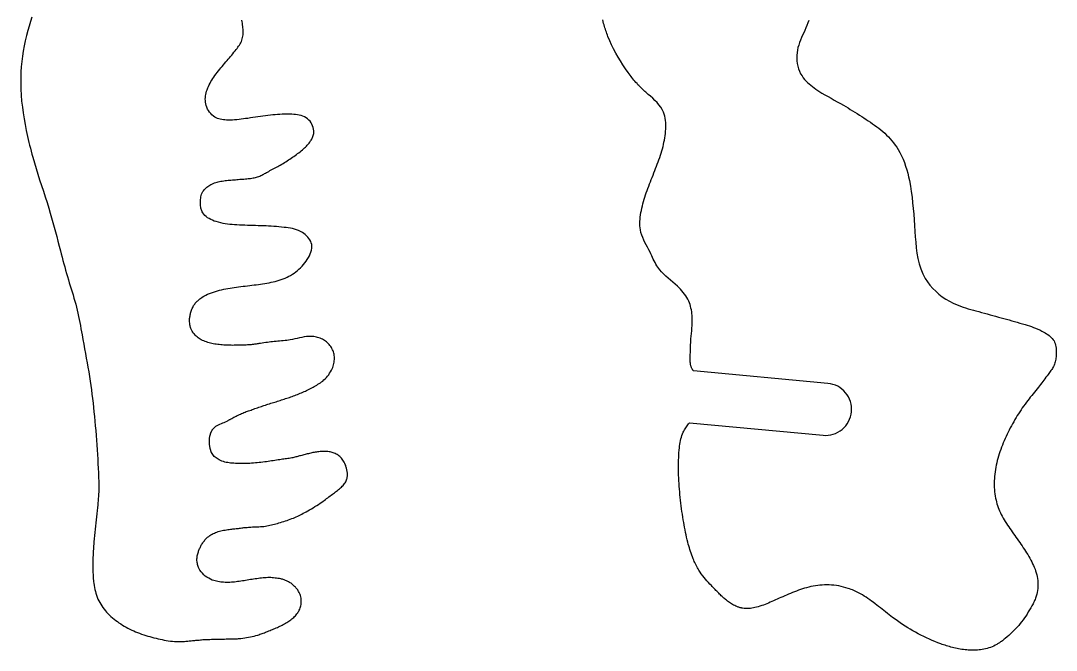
# Model space of a CAD drawing. Extents: x 0 to 940, y 0 to 559.
# Drawn here: x 486.6 to 605.9, y 403 to 475.5 of the extents above; entities that cross this region are included whole.
import ezdxf

# ---------------------------------------------------------------- set-up
doc = ezdxf.new("R2010")
doc.units = 0
doc.layers.add('CK_LEVEL_1', color=1, linetype='CONTINUOUS')

msp = doc.modelspace()

# ---------------------------------------------------------------- linework, layer by layer
at = {"layer": 'CK_LEVEL_1'}
msp.add_lwpolyline([(487.92, 475.95), (487.75, 475.45), (487.59, 474.94), (487.44, 474.42), (487.29, 473.84), (487.15, 473.25), (487.03, 472.65), (486.92, 472.05), (486.83, 471.45), (486.75, 470.85), (486.69, 470.25), (486.65, 469.65), (486.63, 469.04), (486.62, 468.35), (486.64, 467.67), (486.67, 466.98), (486.73, 466.3), (486.81, 465.61), (486.9, 464.93), (487, 464.25), (487.12, 463.58), (487.25, 462.9), (487.33, 462.56), (487.4, 462.22), (487.48, 461.88), (487.56, 461.54), (487.64, 461.2), (487.73, 460.86), (487.81, 460.52), (487.9, 460.18), (488, 459.85), (488.19, 459.19), (488.39, 458.53), (488.59, 457.87), (488.8, 457.22), (489.02, 456.56), (489.23, 455.91), (489.44, 455.25), (489.65, 454.6), (489.85, 453.94), (490.01, 453.4), (490.17, 452.86), (490.32, 452.32), (490.47, 451.77), (490.62, 451.23), (490.77, 450.68), (490.91, 450.14), (491.05, 449.59), (491.2, 449.05), (491.29, 448.68), (491.39, 448.3), (491.49, 447.93), (491.59, 447.56), (491.69, 447.19), (491.79, 446.82), (491.89, 446.45), (492, 446.08), (492.11, 445.72), (492.21, 445.36), (492.32, 445.01), (492.43, 444.66), (492.54, 444.31), (492.65, 443.96), (492.75, 443.61), (492.85, 443.26), (492.95, 442.91), (493.04, 442.56), (493.13, 442.2), (493.21, 441.85), (493.28, 441.5), (493.35, 441.14), (493.42, 440.79), (493.49, 440.43), (493.55, 440.07), (493.62, 439.71), (493.68, 439.36), (493.78, 438.82), (493.88, 438.29), (493.98, 437.76), (494.07, 437.23), (494.17, 436.69), (494.27, 436.16), (494.36, 435.63), (494.45, 435.09), (494.54, 434.56), (494.62, 434.05), (494.69, 433.55), (494.76, 433.04), (494.83, 432.53), (494.89, 432.02), (494.95, 431.51), (495.01, 431), (495.06, 430.49), (495.11, 429.98), (495.16, 429.43), (495.21, 428.88), (495.26, 428.34), (495.3, 427.79), (495.34, 427.24), (495.38, 426.69), (495.42, 426.14), (495.45, 425.59), (495.49, 425.04), (495.52, 424.52), (495.55, 424), (495.57, 423.48), (495.59, 422.96), (495.6, 422.44), (495.61, 421.93), (495.6, 421.41), (495.58, 420.89), (495.55, 420.37), (495.54, 420.2), (495.52, 420.04), (495.51, 419.87), (495.49, 419.7), (495.47, 419.53), (495.46, 419.36), (495.44, 419.2), (495.42, 419.03), (495.4, 418.86), (495.38, 418.68), (495.36, 418.5), (495.34, 418.33), (495.32, 418.15), (495.3, 417.97), (495.28, 417.79), (495.26, 417.61), (495.24, 417.44), (495.22, 417.26), (495.2, 417.07), (495.18, 416.89), (495.16, 416.71), (495.15, 416.52), (495.13, 416.34), (495.11, 416.16), (495.09, 415.97), (495.08, 415.79), (495.06, 415.61), (495.04, 415.42), (495.03, 415.24), (495.02, 415.05), (495, 414.87), (494.99, 414.68), (494.98, 414.5), (494.97, 414.32), (494.96, 414.13), (494.95, 413.95), (494.94, 413.76), (494.94, 413.58), (494.93, 413.4), (494.93, 413.22), (494.93, 413.04), (494.93, 412.86), (494.93, 412.68), (494.93, 412.49), (494.93, 412.31), (494.94, 412.14), (494.94, 411.96), (494.95, 411.79), (494.96, 411.62), (494.97, 411.44), (494.98, 411.27), (495, 411.09), (495.02, 410.92), (495.04, 410.75), (495.07, 410.51), (495.11, 410.28), (495.16, 410.05), (495.22, 409.82), (495.28, 409.6), (495.35, 409.38), (495.43, 409.16), (495.52, 408.94), (495.62, 408.73), (495.72, 408.53), (495.84, 408.33), (495.96, 408.14), (496.09, 407.95), (496.23, 407.77), (496.37, 407.59), (496.52, 407.42), (496.68, 407.25), (496.84, 407.09), (497.01, 406.93), (497.19, 406.77), (497.37, 406.62), (497.56, 406.48), (497.75, 406.34), (497.94, 406.2), (498.14, 406.07), (498.34, 405.94), (498.54, 405.82), (498.76, 405.7), (498.97, 405.58), (499.19, 405.47), (499.41, 405.37), (499.64, 405.26), (499.86, 405.17), (500.09, 405.07), (500.32, 404.99), (500.55, 404.9), (500.79, 404.82), (501.02, 404.75), (501.26, 404.67), (501.49, 404.61), (501.73, 404.54), (501.97, 404.48), (502.21, 404.42), (502.45, 404.36), (502.69, 404.31), (502.93, 404.26), (503.16, 404.22), (503.39, 404.17), (503.62, 404.13), (503.86, 404.1), (504.09, 404.07), (504.33, 404.05), (504.56, 404.04), (504.8, 404.03), (504.86, 404.03), (504.92, 404.03), (504.99, 404.03), (505.05, 404.04), (505.11, 404.04), (505.18, 404.04), (505.24, 404.04), (505.3, 404.05), (505.37, 404.05), (505.5, 404.06), (505.63, 404.07), (505.75, 404.08), (505.88, 404.09), (506.01, 404.11), (506.14, 404.12), (506.27, 404.13), (506.4, 404.15), (506.52, 404.16), (506.66, 404.17), (506.79, 404.19), (506.92, 404.2), (507.06, 404.21), (507.19, 404.22), (507.32, 404.23), (507.45, 404.25), (507.59, 404.26), (507.72, 404.27), (507.72, 404.27), (507.89, 404.27), (508.06, 404.28), (508.24, 404.29), (508.41, 404.29), (508.58, 404.3), (508.75, 404.31), (508.93, 404.31), (509.1, 404.32), (509.28, 404.32), (509.48, 404.33), (509.68, 404.33), (509.88, 404.33), (510.08, 404.33), (510.28, 404.34), (510.48, 404.34), (510.68, 404.34), (510.88, 404.34), (511.08, 404.35), (511.18, 404.35), (511.29, 404.36), (511.39, 404.36), (511.49, 404.37), (511.59, 404.37), (511.69, 404.38), (511.79, 404.39), (511.89, 404.4), (511.99, 404.41), (512.21, 404.43), (512.43, 404.46), (512.64, 404.49), (512.86, 404.53), (513.07, 404.57), (513.29, 404.62), (513.5, 404.67), (513.71, 404.73), (513.92, 404.79), (514.05, 404.83), (514.17, 404.88), (514.3, 404.92), (514.43, 404.97), (514.55, 405.02), (514.68, 405.06), (514.81, 405.11), (514.93, 405.16), (515.06, 405.21), (515.2, 405.27), (515.34, 405.32), (515.48, 405.38), (515.62, 405.43), (515.76, 405.49), (515.9, 405.55), (516.04, 405.61), (516.18, 405.67), (516.32, 405.73), (516.46, 405.8), (516.59, 405.86), (516.73, 405.93), (516.86, 406), (516.99, 406.07), (517.13, 406.15), (517.26, 406.23), (517.38, 406.31), (517.51, 406.39), (517.63, 406.47), (517.74, 406.55), (517.85, 406.64), (517.96, 406.73), (518.06, 406.82), (518.16, 406.92), (518.26, 407.02), (518.35, 407.12), (518.44, 407.23), (518.52, 407.34), (518.59, 407.45), (518.65, 407.56), (518.71, 407.67), (518.77, 407.79), (518.81, 407.91), (518.85, 408.04), (518.89, 408.16), (518.91, 408.29), (518.93, 408.44), (518.94, 408.59), (518.94, 408.74), (518.93, 408.89), (518.91, 409.04), (518.88, 409.18), (518.84, 409.33), (518.79, 409.47), (518.73, 409.61), (518.68, 409.7), (518.63, 409.8), (518.58, 409.89), (518.52, 409.98), (518.46, 410.07), (518.39, 410.16), (518.32, 410.24), (518.25, 410.32), (518.17, 410.4), (518.09, 410.47), (518.01, 410.55), (517.93, 410.62), (517.85, 410.68), (517.76, 410.75), (517.67, 410.81), (517.58, 410.86), (517.48, 410.92), (517.39, 410.97), (517.3, 411.01), (517.22, 411.05), (517.13, 411.08), (517.04, 411.12), (516.95, 411.15), (516.86, 411.18), (516.76, 411.21), (516.67, 411.23), (516.58, 411.25), (516.41, 411.29), (516.25, 411.32), (516.08, 411.34), (515.92, 411.36), (515.75, 411.38), (515.59, 411.39), (515.42, 411.4), (515.25, 411.4), (515.08, 411.4), (514.9, 411.39), (514.72, 411.38), (514.54, 411.37), (514.36, 411.35), (514.18, 411.33), (513.99, 411.3), (513.81, 411.28), (513.63, 411.25), (513.45, 411.23), (513.27, 411.2), (513.08, 411.17), (512.9, 411.14), (512.71, 411.11), (512.52, 411.08), (512.34, 411.05), (512.15, 411.02), (511.97, 410.99), (511.78, 410.97), (511.6, 410.95), (511.42, 410.92), (511.24, 410.9), (511.06, 410.89), (510.88, 410.87), (510.7, 410.86), (510.52, 410.86), (510.34, 410.86), (510.16, 410.86), (509.99, 410.87), (509.83, 410.88), (509.66, 410.89), (509.5, 410.92), (509.33, 410.94), (509.17, 410.98), (509.01, 411.02), (508.85, 411.07), (508.69, 411.13), (508.47, 411.22), (508.27, 411.33), (508.07, 411.45), (507.88, 411.59), (507.7, 411.74), (507.54, 411.91), (507.39, 412.09), (507.26, 412.27), (507.15, 412.48), (507.1, 412.58), (507.06, 412.69), (507.02, 412.79), (506.99, 412.9), (506.97, 413.02), (506.94, 413.13), (506.93, 413.24), (506.92, 413.36), (506.92, 413.47), (506.92, 413.58), (506.93, 413.69), (506.94, 413.81), (506.96, 413.92), (506.99, 414.03), (507.01, 414.14), (507.04, 414.25), (507.08, 414.36), (507.11, 414.46), (507.15, 414.56), (507.19, 414.66), (507.23, 414.76), (507.27, 414.85), (507.31, 414.95), (507.36, 415.04), (507.41, 415.13), (507.46, 415.22), (507.52, 415.31), (507.58, 415.4), (507.64, 415.49), (507.7, 415.58), (507.77, 415.66), (507.84, 415.75), (507.92, 415.83), (507.99, 415.9), (508.07, 415.98), (508.15, 416.05), (508.27, 416.15), (508.4, 416.24), (508.52, 416.32), (508.66, 416.4), (508.79, 416.47), (508.93, 416.53), (509.07, 416.6), (509.21, 416.65), (509.36, 416.7), (509.51, 416.75), (509.67, 416.79), (509.83, 416.82), (509.99, 416.86), (510.15, 416.89), (510.31, 416.91), (510.47, 416.93), (510.64, 416.96), (510.8, 416.98), (510.92, 416.99), (511.05, 417.01), (511.18, 417.02), (511.3, 417.04), (511.43, 417.05), (511.56, 417.07), (511.69, 417.08), (511.81, 417.1), (511.94, 417.11), (512.07, 417.13), (512.2, 417.14), (512.33, 417.16), (512.46, 417.17), (512.59, 417.18), (512.72, 417.19), (512.85, 417.21), (512.98, 417.22), (513.11, 417.23), (513.3, 417.24), (513.49, 417.24), (513.68, 417.25), (513.87, 417.26), (514.05, 417.27), (514.24, 417.28), (514.43, 417.29), (514.62, 417.31), (514.8, 417.33), (514.98, 417.36), (515.15, 417.39), (515.33, 417.43), (515.5, 417.47), (515.67, 417.51), (515.84, 417.56), (516.02, 417.6), (516.19, 417.65), (516.36, 417.7), (516.54, 417.76), (516.73, 417.82), (516.92, 417.88), (517.11, 417.94), (517.29, 418), (517.47, 418.06), (517.66, 418.13), (517.84, 418.2), (518.02, 418.27), (518.19, 418.34), (518.36, 418.41), (518.52, 418.49), (518.68, 418.57), (518.85, 418.64), (519.01, 418.73), (519.17, 418.81), (519.33, 418.89), (519.49, 418.98), (519.7, 419.09), (519.9, 419.21), (520.11, 419.33), (520.31, 419.45), (520.51, 419.58), (520.71, 419.71), (520.91, 419.84), (521.11, 419.97), (521.3, 420.11), (521.44, 420.2), (521.58, 420.3), (521.71, 420.4), (521.85, 420.5), (521.98, 420.61), (522.12, 420.71), (522.26, 420.81), (522.39, 420.91), (522.53, 421.01), (522.65, 421.09), (522.77, 421.18), (522.89, 421.27), (523.01, 421.35), (523.12, 421.44), (523.24, 421.54), (523.35, 421.63), (523.46, 421.73), (523.57, 421.83), (523.66, 421.93), (523.75, 422.02), (523.83, 422.12), (523.91, 422.23), (523.98, 422.33), (524.05, 422.45), (524.11, 422.56), (524.15, 422.68), (524.19, 422.8), (524.21, 422.87), (524.22, 422.94), (524.23, 423.01), (524.24, 423.09), (524.24, 423.16), (524.25, 423.24), (524.25, 423.31), (524.24, 423.38), (524.24, 423.46), (524.23, 423.55), (524.22, 423.65), (524.2, 423.74), (524.18, 423.84), (524.16, 423.93), (524.14, 424.02), (524.11, 424.12), (524.08, 424.21), (524.05, 424.3), (524, 424.43), (523.94, 424.56), (523.88, 424.69), (523.81, 424.81), (523.73, 424.93), (523.65, 425.05), (523.56, 425.16), (523.46, 425.26), (523.36, 425.36), (523.27, 425.44), (523.17, 425.51), (523.07, 425.57), (522.96, 425.64), (522.85, 425.69), (522.74, 425.74), (522.62, 425.78), (522.5, 425.82), (522.39, 425.85), (522.26, 425.88), (522.13, 425.9), (522, 425.92), (521.88, 425.93), (521.75, 425.94), (521.62, 425.94), (521.49, 425.94), (521.36, 425.94), (521.23, 425.93), (521.1, 425.92), (520.96, 425.91), (520.82, 425.89), (520.69, 425.87), (520.55, 425.85), (520.42, 425.83), (520.28, 425.8), (520.15, 425.77), (520.02, 425.74), (519.89, 425.72), (519.76, 425.68), (519.63, 425.65), (519.5, 425.62), (519.37, 425.59), (519.24, 425.55), (519.11, 425.52), (518.98, 425.48), (518.85, 425.45), (518.74, 425.42), (518.63, 425.38), (518.52, 425.35), (518.41, 425.32), (518.3, 425.3), (518.19, 425.27), (518.08, 425.24), (517.96, 425.21), (517.85, 425.19), (517.7, 425.16), (517.55, 425.13), (517.4, 425.11), (517.25, 425.09), (517.09, 425.07), (516.94, 425.05), (516.79, 425.03), (516.63, 425.01), (516.48, 424.99), (516.29, 424.96), (516.09, 424.93), (515.89, 424.9), (515.7, 424.87), (515.5, 424.84), (515.3, 424.82), (515.11, 424.79), (514.91, 424.76), (514.72, 424.73), (514.5, 424.7), (514.29, 424.68), (514.08, 424.65), (513.86, 424.63), (513.65, 424.61), (513.44, 424.59), (513.22, 424.58), (513.01, 424.56), (512.79, 424.55), (512.59, 424.55), (512.39, 424.54), (512.19, 424.54), (511.98, 424.54), (511.78, 424.54), (511.58, 424.55), (511.37, 424.56), (511.17, 424.57), (510.97, 424.59), (510.8, 424.6), (510.63, 424.63), (510.46, 424.65), (510.29, 424.68), (510.12, 424.72), (509.96, 424.77), (509.8, 424.82), (509.64, 424.89), (509.48, 424.96), (509.36, 425.03), (509.24, 425.11), (509.13, 425.19), (509.02, 425.28), (508.92, 425.37), (508.82, 425.48), (508.74, 425.58), (508.66, 425.7), (508.6, 425.82), (508.57, 425.87), (508.55, 425.92), (508.53, 425.97), (508.51, 426.03), (508.5, 426.08), (508.48, 426.14), (508.47, 426.19), (508.45, 426.24), (508.44, 426.3), (508.43, 426.36), (508.42, 426.42), (508.41, 426.47), (508.4, 426.53), (508.39, 426.59), (508.38, 426.65), (508.37, 426.71), (508.36, 426.77), (508.36, 426.83), (508.35, 426.89), (508.35, 426.95), (508.35, 427.01), (508.35, 427.07), (508.35, 427.13), (508.35, 427.19), (508.35, 427.25), (508.36, 427.31), (508.36, 427.37), (508.37, 427.43), (508.37, 427.49), (508.38, 427.55), (508.39, 427.61), (508.4, 427.66), (508.41, 427.72), (508.43, 427.78), (508.44, 427.84), (508.46, 427.89), (508.47, 427.95), (508.49, 428), (508.51, 428.05), (508.53, 428.11), (508.55, 428.16), (508.58, 428.21), (508.6, 428.26), (508.63, 428.31), (508.66, 428.36), (508.69, 428.41), (508.72, 428.45), (508.75, 428.49), (508.79, 428.54), (508.82, 428.58), (508.86, 428.62), (508.9, 428.66), (508.94, 428.7), (508.98, 428.73), (509.11, 428.84), (509.26, 428.93), (509.41, 429.01), (509.57, 429.09), (509.73, 429.15), (509.9, 429.22), (510.06, 429.29), (510.22, 429.35), (510.38, 429.43), (510.44, 429.46), (510.5, 429.49), (510.56, 429.53), (510.62, 429.56), (510.68, 429.6), (510.74, 429.63), (510.8, 429.67), (510.86, 429.7), (510.92, 429.74), (511.04, 429.81), (511.17, 429.88), (511.29, 429.94), (511.42, 430.01), (511.54, 430.07), (511.67, 430.13), (511.8, 430.19), (511.93, 430.25), (512.06, 430.3), (512.19, 430.36), (512.33, 430.41), (512.46, 430.47), (512.6, 430.52), (512.74, 430.57), (512.87, 430.61), (513.01, 430.66), (513.15, 430.71), (513.28, 430.76), (513.43, 430.81), (513.59, 430.87), (513.74, 430.92), (513.89, 430.97), (514.04, 431.03), (514.19, 431.08), (514.34, 431.13), (514.49, 431.18), (514.64, 431.23), (514.8, 431.28), (514.95, 431.33), (515.1, 431.38), (515.26, 431.43), (515.41, 431.48), (515.57, 431.53), (515.72, 431.57), (515.88, 431.62), (516.03, 431.67), (516.19, 431.72), (516.35, 431.77), (516.5, 431.82), (516.66, 431.87), (516.81, 431.92), (516.97, 431.97), (517.12, 432.02), (517.28, 432.07), (517.43, 432.12), (517.59, 432.17), (517.74, 432.23), (517.9, 432.28), (518.05, 432.34), (518.2, 432.4), (518.36, 432.45), (518.51, 432.51), (518.66, 432.57), (518.81, 432.64), (518.96, 432.7), (519.11, 432.77), (519.26, 432.83), (519.41, 432.9), (519.55, 432.97), (519.7, 433.04), (519.85, 433.12), (519.99, 433.19), (520.14, 433.26), (520.29, 433.34), (520.43, 433.42), (520.58, 433.5), (520.72, 433.58), (520.86, 433.67), (521, 433.76), (521.13, 433.85), (521.27, 433.95), (521.4, 434.05), (521.55, 434.18), (521.69, 434.32), (521.83, 434.46), (521.96, 434.62), (522.09, 434.78), (522.2, 434.94), (522.31, 435.11), (522.41, 435.29), (522.5, 435.47), (522.56, 435.62), (522.61, 435.77), (522.66, 435.92), (522.69, 436.07), (522.72, 436.23), (522.74, 436.38), (522.76, 436.54), (522.76, 436.69), (522.75, 436.85), (522.74, 436.99), (522.71, 437.13), (522.68, 437.26), (522.64, 437.4), (522.59, 437.53), (522.53, 437.66), (522.47, 437.79), (522.4, 437.91), (522.33, 438.03), (522.24, 438.14), (522.15, 438.25), (522.06, 438.35), (521.96, 438.45), (521.85, 438.55), (521.74, 438.63), (521.62, 438.71), (521.5, 438.79), (521.38, 438.86), (521.25, 438.92), (521.11, 438.98), (520.97, 439.03), (520.82, 439.08), (520.68, 439.11), (520.53, 439.14), (520.38, 439.16), (520.23, 439.18), (520.09, 439.19), (519.81, 439.19), (519.54, 439.17), (519.27, 439.13), (519.01, 439.08), (518.74, 439.03), (518.47, 438.96), (518.2, 438.9), (517.93, 438.85), (517.66, 438.79), (517.46, 438.76), (517.26, 438.73), (517.06, 438.71), (516.85, 438.69), (516.65, 438.67), (516.44, 438.65), (516.24, 438.63), (516.04, 438.62), (515.83, 438.6), (515.63, 438.58), (515.43, 438.55), (515.24, 438.53), (515.04, 438.5), (514.84, 438.48), (514.64, 438.45), (514.44, 438.42), (514.24, 438.39), (514.04, 438.36), (513.95, 438.34), (513.85, 438.33), (513.75, 438.31), (513.65, 438.3), (513.55, 438.28), (513.45, 438.27), (513.36, 438.26), (513.26, 438.24), (513.16, 438.23), (513.02, 438.22), (512.88, 438.21), (512.73, 438.2), (512.59, 438.19), (512.45, 438.18), (512.31, 438.18), (512.17, 438.17), (512.03, 438.17), (511.88, 438.17), (511.72, 438.16), (511.55, 438.16), (511.38, 438.16), (511.21, 438.16), (511.04, 438.15), (510.87, 438.16), (510.7, 438.16), (510.53, 438.16), (510.36, 438.17), (510.19, 438.18), (510.01, 438.19), (509.84, 438.2), (509.67, 438.22), (509.49, 438.24), (509.32, 438.26), (509.15, 438.28), (508.98, 438.31), (508.8, 438.34), (508.64, 438.38), (508.49, 438.41), (508.33, 438.45), (508.17, 438.5), (508.02, 438.55), (507.87, 438.6), (507.72, 438.66), (507.57, 438.73), (507.42, 438.81), (507.3, 438.88), (507.17, 438.95), (507.05, 439.04), (506.93, 439.13), (506.82, 439.22), (506.72, 439.32), (506.62, 439.43), (506.52, 439.54), (506.44, 439.66), (506.36, 439.8), (506.29, 439.94), (506.23, 440.08), (506.18, 440.23), (506.13, 440.39), (506.1, 440.54), (506.08, 440.7), (506.07, 440.86), (506.06, 441.02), (506.07, 441.13), (506.07, 441.24), (506.09, 441.35), (506.1, 441.45), (506.12, 441.56), (506.14, 441.67), (506.17, 441.78), (506.19, 441.88), (506.22, 441.99), (506.26, 442.1), (506.3, 442.21), (506.34, 442.32), (506.38, 442.42), (506.43, 442.53), (506.48, 442.63), (506.54, 442.73), (506.6, 442.83), (506.66, 442.92), (506.73, 443.01), (506.79, 443.08), (506.86, 443.16), (506.93, 443.23), (507.01, 443.3), (507.08, 443.37), (507.16, 443.44), (507.24, 443.5), (507.33, 443.56), (507.52, 443.7), (507.73, 443.82), (507.94, 443.93), (508.15, 444.04), (508.37, 444.13), (508.59, 444.22), (508.82, 444.3), (509.05, 444.37), (509.28, 444.44), (509.52, 444.5), (509.76, 444.56), (510, 444.61), (510.25, 444.67), (510.49, 444.71), (510.73, 444.75), (510.98, 444.79), (511.22, 444.83), (511.47, 444.87), (511.72, 444.9), (511.97, 444.93), (512.23, 444.96), (512.48, 444.99), (512.73, 445.02), (512.99, 445.05), (513.24, 445.08), (513.49, 445.11), (513.74, 445.14), (513.99, 445.17), (514.24, 445.2), (514.48, 445.24), (514.73, 445.28), (514.97, 445.32), (515.22, 445.36), (515.46, 445.42), (515.7, 445.47), (515.94, 445.53), (516.17, 445.6), (516.4, 445.67), (516.63, 445.74), (516.85, 445.82), (517.07, 445.91), (517.29, 446.01), (517.5, 446.11), (517.71, 446.22), (517.91, 446.34), (518.11, 446.48), (518.31, 446.62), (518.49, 446.77), (518.67, 446.93), (518.85, 447.09), (519.02, 447.27), (519.18, 447.46), (519.34, 447.65), (519.49, 447.86), (519.63, 448.06), (519.75, 448.26), (519.87, 448.47), (519.97, 448.69), (520.05, 448.9), (520.12, 449.12), (520.15, 449.34), (520.16, 449.56), (520.14, 449.77), (520.09, 449.95), (520.02, 450.13), (519.93, 450.3), (519.82, 450.47), (519.69, 450.62), (519.55, 450.77), (519.39, 450.91), (519.23, 451.03), (519.06, 451.15), (518.85, 451.27), (518.62, 451.38), (518.39, 451.47), (518.16, 451.54), (517.92, 451.6), (517.68, 451.65), (517.44, 451.69), (517.2, 451.72), (516.96, 451.75), (516.66, 451.78), (516.36, 451.81), (516.07, 451.84), (515.77, 451.86), (515.47, 451.88), (515.17, 451.89), (514.88, 451.91), (514.58, 451.92), (514.28, 451.93), (513.97, 451.94), (513.66, 451.95), (513.36, 451.96), (513.05, 451.97), (512.74, 451.98), (512.43, 451.99), (512.12, 452), (511.82, 452.01), (511.51, 452.03), (511.24, 452.05), (510.98, 452.07), (510.71, 452.09), (510.45, 452.12), (510.18, 452.16), (509.92, 452.21), (509.65, 452.27), (509.39, 452.33), (509.12, 452.41), (508.92, 452.48), (508.71, 452.56), (508.52, 452.65), (508.33, 452.75), (508.15, 452.86), (507.98, 452.98), (507.83, 453.12), (507.7, 453.27), (507.58, 453.43), (507.53, 453.53), (507.48, 453.64), (507.44, 453.75), (507.41, 453.86), (507.38, 453.97), (507.36, 454.09), (507.34, 454.21), (507.33, 454.33), (507.32, 454.45), (507.32, 454.62), (507.32, 454.78), (507.33, 454.95), (507.35, 455.11), (507.38, 455.27), (507.41, 455.42), (507.46, 455.58), (507.53, 455.72), (507.6, 455.86), (507.67, 455.97), (507.75, 456.08), (507.85, 456.18), (507.94, 456.28), (508.05, 456.37), (508.16, 456.46), (508.27, 456.53), (508.39, 456.61), (508.51, 456.67), (508.65, 456.74), (508.79, 456.8), (508.93, 456.86), (509.08, 456.91), (509.23, 456.95), (509.38, 456.99), (509.53, 457.02), (509.68, 457.05), (509.83, 457.07), (510, 457.1), (510.17, 457.13), (510.34, 457.15), (510.5, 457.17), (510.67, 457.18), (510.84, 457.2), (511.01, 457.22), (511.18, 457.23), (511.35, 457.24), (511.51, 457.25), (511.67, 457.27), (511.84, 457.28), (512, 457.29), (512.17, 457.3), (512.33, 457.31), (512.5, 457.33), (512.66, 457.34), (512.83, 457.36), (512.96, 457.38), (513.1, 457.39), (513.24, 457.41), (513.38, 457.44), (513.51, 457.46), (513.65, 457.49), (513.78, 457.53), (513.91, 457.57), (514.04, 457.61), (514.16, 457.66), (514.27, 457.71), (514.38, 457.76), (514.5, 457.82), (514.61, 457.88), (514.71, 457.94), (514.82, 458), (514.93, 458.06), (515.04, 458.12), (515.19, 458.2), (515.33, 458.28), (515.48, 458.36), (515.63, 458.44), (515.78, 458.52), (515.92, 458.6), (516.07, 458.68), (516.22, 458.76), (516.36, 458.84), (516.52, 458.93), (516.68, 459.03), (516.84, 459.12), (517, 459.22), (517.16, 459.31), (517.32, 459.41), (517.47, 459.51), (517.63, 459.62), (517.78, 459.72), (517.93, 459.82), (518.08, 459.92), (518.22, 460.03), (518.37, 460.13), (518.51, 460.24), (518.65, 460.35), (518.8, 460.46), (518.94, 460.58), (519.07, 460.69), (519.19, 460.79), (519.3, 460.89), (519.42, 461), (519.53, 461.11), (519.63, 461.22), (519.73, 461.33), (519.83, 461.45), (519.93, 461.57), (520.01, 461.7), (520.08, 461.8), (520.14, 461.9), (520.19, 462.01), (520.24, 462.11), (520.28, 462.22), (520.32, 462.33), (520.34, 462.45), (520.37, 462.56), (520.38, 462.68), (520.38, 462.87), (520.35, 463.07), (520.31, 463.26), (520.24, 463.45), (520.16, 463.63), (520.06, 463.8), (519.94, 463.97), (519.81, 464.11), (519.67, 464.24), (519.49, 464.37), (519.31, 464.47), (519.12, 464.55), (518.92, 464.62), (518.71, 464.67), (518.5, 464.71), (518.28, 464.74), (518.06, 464.76), (517.84, 464.77), (517.56, 464.78), (517.29, 464.78), (517.01, 464.78), (516.74, 464.77), (516.47, 464.76), (516.2, 464.74), (515.93, 464.71), (515.66, 464.69), (515.39, 464.66), (515.1, 464.63), (514.81, 464.59), (514.52, 464.55), (514.23, 464.51), (513.94, 464.47), (513.65, 464.43), (513.36, 464.39), (513.07, 464.35), (512.78, 464.3), (512.52, 464.27), (512.27, 464.23), (512.02, 464.2), (511.77, 464.17), (511.51, 464.14), (511.26, 464.12), (511, 464.11), (510.74, 464.1), (510.48, 464.1), (510.31, 464.11), (510.13, 464.12), (509.96, 464.14), (509.78, 464.17), (509.61, 464.2), (509.45, 464.25), (509.28, 464.3), (509.13, 464.37), (508.98, 464.45), (508.81, 464.57), (508.65, 464.7), (508.5, 464.85), (508.37, 465.02), (508.25, 465.19), (508.15, 465.38), (508.06, 465.58), (507.99, 465.78), (507.94, 465.98), (507.91, 466.16), (507.89, 466.35), (507.88, 466.53), (507.89, 466.71), (507.91, 466.89), (507.94, 467.07), (507.98, 467.25), (508.03, 467.43), (508.08, 467.6), (508.16, 467.8), (508.24, 467.99), (508.33, 468.18), (508.43, 468.36), (508.53, 468.54), (508.64, 468.72), (508.75, 468.89), (508.87, 469.06), (508.99, 469.23), (509.13, 469.42), (509.26, 469.59), (509.4, 469.77), (509.54, 469.95), (509.68, 470.12), (509.82, 470.29), (509.97, 470.47), (510.11, 470.64), (510.25, 470.81), (510.39, 470.96), (510.52, 471.12), (510.65, 471.27), (510.79, 471.43), (510.92, 471.59), (511.05, 471.75), (511.18, 471.91), (511.31, 472.07), (511.44, 472.23), (511.54, 472.36), (511.63, 472.49), (511.72, 472.62), (511.81, 472.75), (511.89, 472.88), (511.97, 473.02), (512.04, 473.16), (512.09, 473.3), (512.14, 473.45), (512.18, 473.6), (512.21, 473.76), (512.23, 473.92), (512.25, 474.08), (512.25, 474.25), (512.24, 474.41), (512.23, 474.57), (512.22, 474.74), (512.2, 474.9), (512.18, 475.08), (512.15, 475.25), (512.12, 475.43), (512.09, 475.6)], dxfattribs=at)
msp.add_lwpolyline([(577.39, 475.58), (577.29, 475.29), (577.18, 475.01), (577.06, 474.72), (576.94, 474.44), (576.81, 474.16), (576.68, 473.88), (576.55, 473.6), (576.43, 473.32), (576.32, 473.03), (576.23, 472.75), (576.14, 472.46), (576.07, 472.17), (576.03, 471.87), (576, 471.56), (576, 471.25), (576.02, 470.94), (576.06, 470.63), (576.12, 470.32), (576.21, 470.02), (576.32, 469.73), (576.45, 469.45), (576.61, 469.19), (576.75, 468.98), (576.9, 468.79), (577.06, 468.61), (577.24, 468.44), (577.42, 468.27), (577.61, 468.11), (577.8, 467.96), (578, 467.81), (578.21, 467.67), (578.55, 467.44), (578.9, 467.22), (579.25, 467.01), (579.6, 466.81), (579.95, 466.61), (580.31, 466.41), (580.66, 466.21), (581.02, 466.01), (581.37, 465.81), (581.64, 465.66), (581.91, 465.5), (582.17, 465.34), (582.43, 465.18), (582.7, 465.02), (582.96, 464.85), (583.22, 464.68), (583.48, 464.52), (583.74, 464.35), (583.99, 464.19), (584.24, 464.02), (584.48, 463.86), (584.73, 463.69), (584.97, 463.52), (585.21, 463.34), (585.44, 463.17), (585.67, 462.98), (585.9, 462.79), (586.13, 462.59), (586.35, 462.38), (586.57, 462.16), (586.77, 461.94), (586.97, 461.71), (587.16, 461.47), (587.35, 461.23), (587.52, 460.98), (587.68, 460.73), (587.89, 460.36), (588.08, 459.98), (588.25, 459.6), (588.41, 459.2), (588.54, 458.8), (588.67, 458.39), (588.78, 457.98), (588.88, 457.57), (588.97, 457.15), (589.09, 456.51), (589.19, 455.87), (589.28, 455.22), (589.35, 454.58), (589.42, 453.93), (589.47, 453.28), (589.52, 452.62), (589.56, 451.96), (589.61, 451.29), (589.65, 450.66), (589.7, 450.03), (589.76, 449.4), (589.84, 448.77), (589.96, 448.15), (590.1, 447.55), (590.28, 446.96), (590.51, 446.4), (590.79, 445.86), (591.05, 445.46), (591.34, 445.08), (591.66, 444.72), (592, 444.38), (592.37, 444.06), (592.75, 443.76), (593.16, 443.49), (593.58, 443.25), (594.01, 443.03), (594.29, 442.9), (594.58, 442.78), (594.87, 442.67), (595.16, 442.57), (595.45, 442.47), (595.75, 442.38), (596.05, 442.3), (596.35, 442.21), (596.64, 442.13), (596.97, 442.04), (597.29, 441.95), (597.61, 441.87), (597.93, 441.78), (598.26, 441.69), (598.58, 441.6), (598.9, 441.51), (599.23, 441.42), (599.55, 441.34), (599.86, 441.25), (600.16, 441.17), (600.47, 441.08), (600.78, 441), (601.08, 440.91), (601.39, 440.82), (601.69, 440.73), (601.99, 440.64), (602.3, 440.55), (602.54, 440.47), (602.79, 440.39), (603.03, 440.31), (603.27, 440.23), (603.51, 440.13), (603.75, 440.03), (603.99, 439.93), (604.23, 439.81), (604.46, 439.69), (604.62, 439.6), (604.77, 439.5), (604.92, 439.4), (605.06, 439.3), (605.19, 439.19), (605.32, 439.07), (605.43, 438.94), (605.54, 438.8), (605.63, 438.66), (605.7, 438.51), (605.76, 438.36), (605.81, 438.19), (605.84, 438.02), (605.87, 437.85), (605.88, 437.67), (605.89, 437.5), (605.89, 437.32), (605.89, 437.14), (605.88, 436.99), (605.87, 436.84), (605.85, 436.7), (605.83, 436.55), (605.8, 436.41), (605.77, 436.27), (605.73, 436.13), (605.68, 436), (605.63, 435.86), (605.57, 435.74), (605.51, 435.62), (605.44, 435.5), (605.36, 435.38), (605.28, 435.27), (605.2, 435.15), (605.12, 435.04), (605.03, 434.92), (604.95, 434.81), (604.83, 434.65), (604.7, 434.48), (604.58, 434.32), (604.46, 434.15), (604.34, 433.99), (604.21, 433.83), (604.09, 433.66), (603.97, 433.5), (603.84, 433.34), (603.69, 433.15), (603.53, 432.95), (603.37, 432.76), (603.22, 432.57), (603.06, 432.38), (602.9, 432.19), (602.75, 431.99), (602.6, 431.8), (602.45, 431.6), (602.29, 431.39), (602.13, 431.17), (601.98, 430.95), (601.83, 430.73), (601.68, 430.51), (601.54, 430.28), (601.4, 430.06), (601.26, 429.83), (601.12, 429.6), (600.99, 429.36), (600.85, 429.13), (600.72, 428.89), (600.59, 428.65), (600.47, 428.4), (600.34, 428.16), (600.22, 427.91), (600.11, 427.67), (599.99, 427.42), (599.89, 427.17), (599.78, 426.92), (599.68, 426.67), (599.58, 426.42), (599.49, 426.16), (599.4, 425.91), (599.32, 425.65), (599.24, 425.39), (599.17, 425.13), (599.1, 424.88), (599.04, 424.62), (598.98, 424.37), (598.93, 424.11), (598.89, 423.85), (598.85, 423.59), (598.81, 423.34), (598.79, 423.07), (598.77, 422.81), (598.75, 422.56), (598.74, 422.31), (598.74, 422.05), (598.75, 421.8), (598.76, 421.55), (598.78, 421.29), (598.81, 421.04), (598.85, 420.79), (598.9, 420.54), (598.95, 420.33), (599, 420.12), (599.06, 419.91), (599.13, 419.7), (599.2, 419.49), (599.28, 419.28), (599.37, 419.08), (599.46, 418.88), (599.56, 418.68), (599.66, 418.47), (599.78, 418.26), (599.9, 418.06), (600.02, 417.85), (600.15, 417.65), (600.28, 417.45), (600.41, 417.26), (600.54, 417.06), (600.68, 416.86), (600.82, 416.66), (600.96, 416.46), (601.11, 416.26), (601.25, 416.06), (601.39, 415.86), (601.53, 415.66), (601.68, 415.46), (601.82, 415.25), (601.96, 415.05), (602.09, 414.85), (602.22, 414.65), (602.36, 414.45), (602.48, 414.25), (602.61, 414.05), (602.73, 413.84), (602.85, 413.63), (602.97, 413.42), (603.08, 413.21), (603.17, 413.01), (603.27, 412.8), (603.36, 412.59), (603.44, 412.38), (603.51, 412.17), (603.58, 411.96), (603.64, 411.74), (603.68, 411.52), (603.72, 411.3), (603.75, 411.07), (603.77, 410.84), (603.78, 410.62), (603.78, 410.39), (603.76, 410.16), (603.74, 409.93), (603.7, 409.71), (603.65, 409.49), (603.59, 409.27), (603.54, 409.14), (603.5, 409.02), (603.45, 408.89), (603.39, 408.77), (603.33, 408.64), (603.27, 408.52), (603.21, 408.4), (603.15, 408.28), (603.08, 408.16), (602.95, 407.92), (602.81, 407.68), (602.67, 407.45), (602.53, 407.21), (602.38, 406.98), (602.23, 406.76), (602.07, 406.54), (601.9, 406.32), (601.73, 406.11), (601.56, 405.9), (601.38, 405.7), (601.2, 405.5), (601.01, 405.3), (600.82, 405.11), (600.62, 404.93), (600.42, 404.75), (600.22, 404.57), (600.01, 404.39), (599.9, 404.31), (599.8, 404.23), (599.69, 404.14), (599.59, 404.06), (599.48, 403.99), (599.37, 403.91), (599.26, 403.84), (599.14, 403.77), (599.03, 403.7), (598.85, 403.61), (598.68, 403.52), (598.49, 403.44), (598.31, 403.37), (598.12, 403.31), (597.93, 403.25), (597.74, 403.2), (597.55, 403.16), (597.35, 403.12), (597.18, 403.1), (597, 403.07), (596.82, 403.06), (596.65, 403.05), (596.47, 403.04), (596.29, 403.04), (596.12, 403.04), (595.94, 403.04), (595.76, 403.05), (595.57, 403.07), (595.39, 403.09), (595.2, 403.11), (595.01, 403.14), (594.83, 403.17), (594.64, 403.2), (594.46, 403.24), (594.27, 403.28), (594.09, 403.32), (593.92, 403.36), (593.75, 403.41), (593.58, 403.46), (593.41, 403.5), (593.24, 403.56), (593.08, 403.61), (592.91, 403.66), (592.75, 403.72), (592.58, 403.78), (592.25, 403.9), (591.92, 404.03), (591.59, 404.17), (591.27, 404.31), (590.95, 404.46), (590.63, 404.62), (590.31, 404.77), (590, 404.94), (589.69, 405.11), (589.38, 405.28), (589.08, 405.46), (588.78, 405.64), (588.48, 405.82), (588.19, 406.01), (587.9, 406.21), (587.61, 406.41), (587.33, 406.61), (587.04, 406.82), (586.84, 406.97), (586.64, 407.13), (586.44, 407.29), (586.23, 407.45), (586.03, 407.61), (585.83, 407.77), (585.63, 407.93), (585.43, 408.09), (585.23, 408.25), (585.03, 408.4), (584.82, 408.56), (584.62, 408.71), (584.41, 408.86), (584.2, 409), (583.99, 409.14), (583.78, 409.28), (583.56, 409.41), (583.34, 409.54), (583.19, 409.62), (583.04, 409.7), (582.88, 409.77), (582.73, 409.84), (582.57, 409.91), (582.41, 409.98), (582.25, 410.04), (582.09, 410.1), (581.93, 410.16), (581.66, 410.24), (581.39, 410.32), (581.11, 410.39), (580.84, 410.44), (580.56, 410.49), (580.28, 410.53), (580, 410.55), (579.72, 410.57), (579.43, 410.57), (579.18, 410.57), (578.92, 410.55), (578.66, 410.53), (578.41, 410.5), (578.15, 410.46), (577.9, 410.42), (577.64, 410.37), (577.39, 410.31), (577.14, 410.24), (576.9, 410.18), (576.67, 410.11), (576.43, 410.03), (576.19, 409.95), (575.96, 409.86), (575.73, 409.78), (575.5, 409.68), (575.27, 409.59), (575.04, 409.49), (574.82, 409.4), (574.61, 409.31), (574.4, 409.21), (574.18, 409.12), (573.97, 409.02), (573.76, 408.93), (573.54, 408.83), (573.33, 408.73), (573.12, 408.64), (572.93, 408.56), (572.74, 408.48), (572.54, 408.4), (572.35, 408.32), (572.16, 408.25), (571.96, 408.18), (571.76, 408.11), (571.57, 408.05), (571.36, 408), (571.19, 407.95), (571.01, 407.92), (570.83, 407.89), (570.66, 407.86), (570.48, 407.85), (570.3, 407.84), (570.12, 407.84), (569.94, 407.86), (569.77, 407.88), (569.69, 407.89), (569.62, 407.91), (569.54, 407.93), (569.47, 407.94), (569.4, 407.97), (569.33, 407.99), (569.25, 408.01), (569.18, 408.04), (569.11, 408.07), (568.98, 408.12), (568.85, 408.18), (568.72, 408.24), (568.6, 408.31), (568.48, 408.38), (568.36, 408.46), (568.24, 408.54), (568.12, 408.62), (568.01, 408.7), (567.91, 408.79), (567.8, 408.87), (567.7, 408.96), (567.6, 409.05), (567.5, 409.14), (567.41, 409.23), (567.31, 409.32), (567.21, 409.42), (567.12, 409.51), (567.01, 409.62), (566.91, 409.72), (566.8, 409.83), (566.69, 409.94), (566.59, 410.04), (566.48, 410.15), (566.38, 410.26), (566.27, 410.37), (566.17, 410.48), (565.99, 410.66), (565.82, 410.85), (565.65, 411.04), (565.49, 411.24), (565.32, 411.43), (565.17, 411.63), (565.01, 411.84), (564.87, 412.05), (564.73, 412.26), (564.64, 412.4), (564.56, 412.54), (564.48, 412.69), (564.41, 412.83), (564.33, 412.98), (564.26, 413.13), (564.2, 413.28), (564.13, 413.43), (564.07, 413.58), (563.99, 413.79), (563.91, 414), (563.83, 414.21), (563.76, 414.42), (563.7, 414.63), (563.63, 414.84), (563.57, 415.06), (563.51, 415.27), (563.46, 415.49), (563.38, 415.77), (563.32, 416.05), (563.25, 416.34), (563.19, 416.62), (563.13, 416.91), (563.08, 417.2), (563.03, 417.48), (562.98, 417.77), (562.93, 418.06), (562.88, 418.38), (562.83, 418.7), (562.78, 419.02), (562.73, 419.34), (562.69, 419.67), (562.65, 419.99), (562.62, 420.31), (562.58, 420.63), (562.55, 420.96), (562.52, 421.28), (562.49, 421.6), (562.46, 421.92), (562.44, 422.24), (562.42, 422.56), (562.41, 422.88), (562.39, 423.2), (562.38, 423.52), (562.38, 423.84), (562.38, 424.11), (562.38, 424.39), (562.38, 424.67), (562.39, 424.95), (562.4, 425.23), (562.41, 425.51), (562.43, 425.79), (562.46, 426.07), (562.48, 426.35), (562.51, 426.55), (562.54, 426.76), (562.57, 426.97), (562.61, 427.18), (562.65, 427.38), (562.71, 427.58), (562.77, 427.78), (562.84, 427.97), (562.93, 428.16), (562.99, 428.28), (563.06, 428.41), (563.13, 428.53), (563.21, 428.65), (563.29, 428.76), (563.38, 428.88), (563.47, 429), (563.55, 429.11), (563.64, 429.23), (563.64, 429.23), (579.04, 427.8, 0.414214), (582.3, 430.51, 0.414214), (579.59, 433.78), (564.11, 435.21), (564.09, 435.24), (564.07, 435.26), (564.05, 435.29), (564.03, 435.31), (564.02, 435.34), (564, 435.36), (563.98, 435.39), (563.96, 435.42), (563.95, 435.44), (563.92, 435.5), (563.89, 435.55), (563.87, 435.61), (563.85, 435.67), (563.83, 435.73), (563.81, 435.79), (563.8, 435.85), (563.78, 435.92), (563.77, 435.98), (563.76, 436.11), (563.74, 436.24), (563.74, 436.37), (563.73, 436.49), (563.73, 436.62), (563.73, 436.75), (563.73, 436.88), (563.74, 437.01), (563.74, 437.14), (563.75, 437.3), (563.75, 437.46), (563.76, 437.63), (563.76, 437.79), (563.77, 437.95), (563.77, 438.11), (563.78, 438.27), (563.79, 438.43), (563.8, 438.6), (563.82, 438.91), (563.84, 439.21), (563.87, 439.52), (563.9, 439.83), (563.92, 440.14), (563.94, 440.45), (563.95, 440.76), (563.96, 441.07), (563.95, 441.38), (563.94, 441.6), (563.92, 441.81), (563.9, 442.03), (563.86, 442.24), (563.82, 442.45), (563.77, 442.66), (563.71, 442.86), (563.64, 443.06), (563.56, 443.26), (563.46, 443.47), (563.34, 443.68), (563.21, 443.88), (563.08, 444.07), (562.93, 444.26), (562.77, 444.44), (562.61, 444.62), (562.44, 444.79), (562.26, 444.96), (562, 445.2), (561.73, 445.44), (561.46, 445.67), (561.2, 445.9), (560.93, 446.13), (560.68, 446.37), (560.44, 446.61), (560.22, 446.87), (560.01, 447.15), (559.89, 447.32), (559.78, 447.51), (559.68, 447.7), (559.58, 447.89), (559.48, 448.09), (559.39, 448.28), (559.3, 448.48), (559.2, 448.68), (559.1, 448.88), (558.96, 449.17), (558.81, 449.45), (558.66, 449.73), (558.52, 450.01), (558.38, 450.29), (558.26, 450.58), (558.15, 450.86), (558.06, 451.16), (557.99, 451.45), (557.95, 451.7), (557.93, 451.94), (557.92, 452.19), (557.93, 452.44), (557.95, 452.69), (557.98, 452.94), (558.01, 453.2), (558.06, 453.45), (558.11, 453.7), (558.16, 453.96), (558.22, 454.22), (558.29, 454.47), (558.36, 454.73), (558.43, 454.98), (558.51, 455.23), (558.59, 455.48), (558.67, 455.73), (558.76, 455.98), (558.85, 456.24), (558.95, 456.49), (559.05, 456.75), (559.14, 457), (559.24, 457.26), (559.35, 457.51), (559.45, 457.77), (559.55, 458.02), (559.65, 458.28), (559.75, 458.53), (559.85, 458.78), (559.94, 459.03), (560.04, 459.29), (560.13, 459.54), (560.22, 459.8), (560.3, 460.05), (560.39, 460.31), (560.46, 460.56), (560.53, 460.81), (560.6, 461.05), (560.66, 461.3), (560.71, 461.55), (560.76, 461.8), (560.81, 462.05), (560.84, 462.3), (560.87, 462.56), (560.9, 462.81), (560.92, 463.07), (560.92, 463.32), (560.92, 463.57), (560.91, 463.82), (560.89, 464.07), (560.86, 464.31), (560.81, 464.55), (560.74, 464.78), (560.66, 465.01), (560.51, 465.31), (560.33, 465.59), (560.13, 465.86), (559.91, 466.12), (559.66, 466.36), (559.41, 466.61), (559.15, 466.84), (558.88, 467.07), (558.62, 467.31), (558.5, 467.41), (558.38, 467.52), (558.27, 467.63), (558.15, 467.74), (558.04, 467.85), (557.93, 467.96), (557.82, 468.07), (557.71, 468.18), (557.61, 468.3), (557.48, 468.43), (557.37, 468.57), (557.25, 468.71), (557.14, 468.86), (557.02, 469), (556.91, 469.14), (556.8, 469.29), (556.69, 469.44), (556.59, 469.59), (556.28, 470.02), (555.98, 470.46), (555.7, 470.91), (555.42, 471.37), (555.16, 471.83), (554.91, 472.3), (554.68, 472.77), (554.46, 473.25), (554.26, 473.74), (554.2, 473.9), (554.14, 474.07), (554.08, 474.23), (554.02, 474.4), (553.97, 474.57), (553.91, 474.73), (553.86, 474.9), (553.81, 475.07), (553.76, 475.23), (553.65, 475.66)], format="xyb", dxfattribs=at)

doc.saveas('drawing.dxf')
